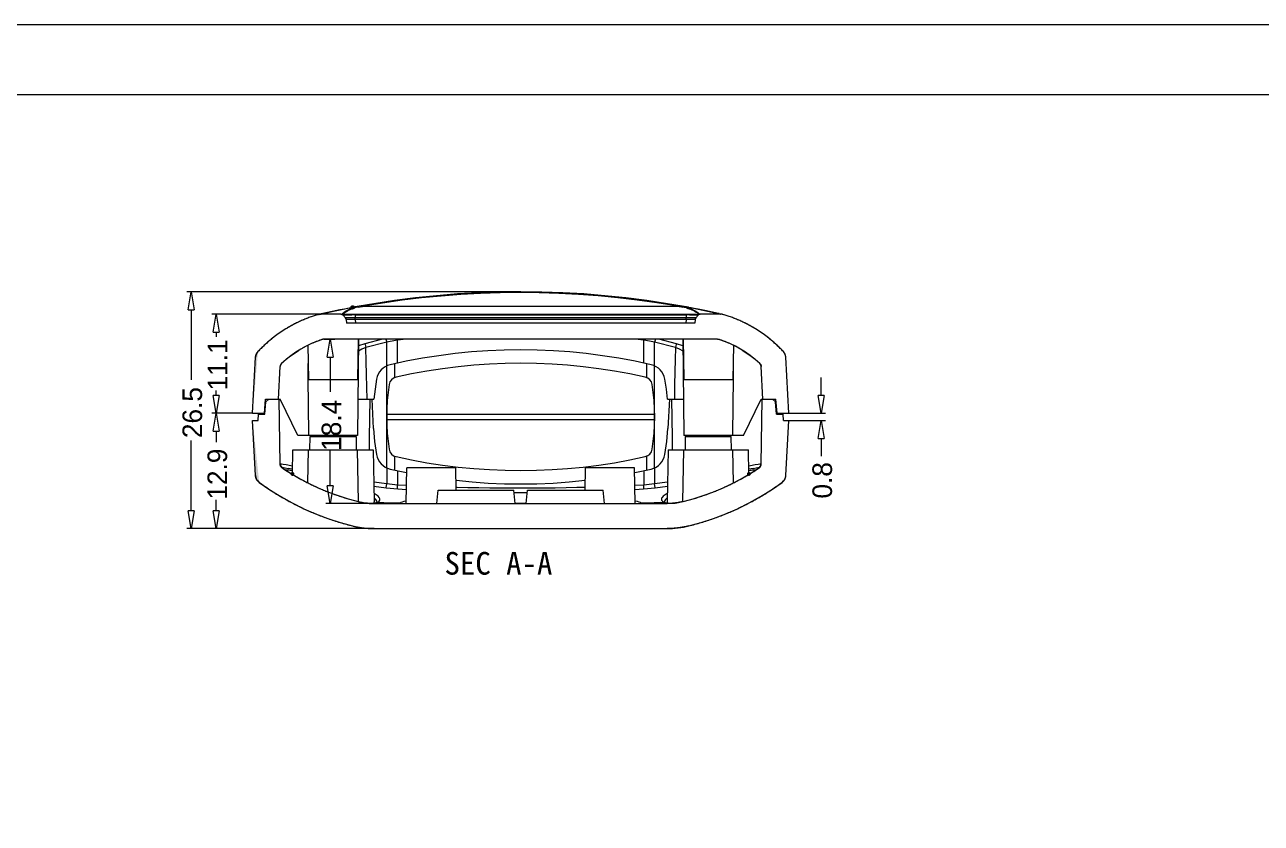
# Model space of a CAD drawing. Header units: millimetres. Extents: x 0 to 260, y 22 to 203.
# Drawn here: x 90.3 to 169.5, y 151.6 to 202.8 of the extents above; entities that cross this region are included whole.
import ezdxf

# ---------------------------------------------------------------- set-up
doc = ezdxf.new("R2010")
doc.units = ezdxf.units.MM

msp = doc.modelspace()

# ---------------------------------------------------------------- hatches: boundary and pattern name
h = msp.add_hatch(color=7)
edge = h.paths.add_edge_path()
edge.add_arc((111.267346, 184.668866), 0.131232, 0, 360)
h = msp.add_hatch(color=7)
edge = h.paths.add_edge_path()
edge.add_arc((111.286608, 184.672499), 0.130437, 0, 360)
h = msp.add_hatch(color=7)
edge = h.paths.add_edge_path()
edge.add_arc((111.304176, 184.675745), 0.130174, 0, 360)
h = msp.add_hatch(color=7)
h.dxf.hatch_style = 2
h.paths.add_polyline_path([(105.227684, 181.842128), (105.215337, 181.828369), (105.203343, 181.814258), (105.191701, 181.799794), (105.180412, 181.784625), (105.173357, 181.774394), (105.166301, 181.763811), (105.159598, 181.753581), (105.152896, 181.742644), (105.146546, 181.731708), (105.140548, 181.720772), (105.134551, 181.709483), (105.129259, 181.698194), (105.123968, 181.686553), (105.118676, 181.674911), (105.113737, 181.663269), (105.109504, 181.651275), (105.104918, 181.639633), (105.101037, 181.627639), (105.097157, 181.615292), (105.093629, 181.603297), (105.090454, 181.591303), (105.087632, 181.578956), (105.084809, 181.566608), (105.08234, 181.554614), (105.080223, 181.541914), (105.078459, 181.529919), (105.076696, 181.517572), (105.075284, 181.505225), (105.074226, 181.492878), (105.073521, 181.480531), (104.885137, 177.883961)])
h = msp.add_hatch(color=7)
h.dxf.hatch_style = 2
h.paths.add_polyline_path([(105.304696, 173.461433), (105.292349, 173.470605), (105.280001, 173.480483), (105.268007, 173.490361), (105.256365, 173.500944), (105.245076, 173.511528), (105.233788, 173.522816), (105.222851, 173.534105), (105.211915, 173.5461), (105.201685, 173.558094), (105.191807, 173.570794), (105.181929, 173.583494), (105.172404, 173.596547), (105.163585, 173.6096), (105.154765, 173.623358), (105.146651, 173.637469), (105.138538, 173.651227), (105.131129, 173.665691), (105.124074, 173.680155), (105.117371, 173.694972), (105.111021, 173.709789), (105.105376, 173.724605), (105.099732, 173.739775), (105.095146, 173.755297), (105.09056, 173.770466), (105.086326, 173.785636), (105.082799, 173.801158), (105.079624, 173.81668), (105.076801, 173.832202), (105.074685, 173.847725), (105.072568, 173.863247), (105.071157, 173.878769), (105.070099, 173.894291), (104.885243, 177.426302)])
h = msp.add_hatch(color=7)
edge = h.paths.add_edge_path()
edge.add_arc((107.437449, 174.000231), 0.126645, 0, 360)
h = msp.add_hatch(color=7)
edge = h.paths.add_edge_path()
edge.add_arc((136.681986, 174.000231), 0.126645, 0, 360)

# ---------------------------------------------------------------- linework, layer by layer
at = {"color": 7, "lineweight": 0}
for points in [[(0.128058, 22.287794), (259.869517, 22.287794), (259.869517, 202.784781), (0.128058, 202.784781)], [(4.604456, 198.308031), (255.392767, 198.308031), (255.392767, 26.763839), (4.604456, 26.763839)]]:
    msp.add_lwpolyline(points, close=True, dxfattribs=at)
at = {"color": 3, "lineweight": 0, "true_color": 0x00ff00}
for points in [[(122.059735, 185.669978), (100.660941, 185.669978)], [(100.756297, 184.525003), (100.947149, 185.670119)], [(100.947149, 185.669978), (101.138002, 184.524862)], [(100.756297, 184.525003), (101.138002, 184.525003)], [(100.947149, 184.525003), (100.947149, 180.032025)], [(109.258806, 184.238724), (102.263928, 184.238724)], [(102.359284, 183.093748), (102.550136, 184.238865)], [(102.550172, 184.238724), (102.741024, 183.093607)], [(102.359284, 183.093748), (102.740989, 183.093748)], [(102.550172, 183.093748), (102.550172, 182.778718)], [(109.454456, 182.635701), (110.146959, 182.635701)], [(109.669968, 181.490726), (109.860821, 182.635843)], [(109.860821, 182.635701), (110.051674, 181.490585)], [(109.669968, 181.490726), (110.051674, 181.490726)], [(109.860821, 181.490726), (109.860821, 179.265051)], [(141.31163, 179.029042), (141.31163, 180.174159)], [(102.550172, 179.029042), (102.550172, 179.344073)], [(102.550172, 177.884067), (102.359319, 179.029184)], [(102.741024, 179.029042), (102.359319, 179.029042)], [(102.741024, 179.029042), (102.550172, 177.883926)], [(141.31163, 177.884067), (141.120777, 179.029184)], [(141.502483, 179.029042), (141.120777, 179.029042)], [(141.502483, 179.029042), (141.31163, 177.883926)], [(104.885243, 177.884067), (102.264104, 177.884067)], [(104.885243, 177.884067), (102.264104, 177.884067)], [(102.359284, 176.739091), (102.550136, 177.884208)], [(102.550172, 177.884067), (102.741024, 176.73895)], [(139.234228, 177.884067), (141.597486, 177.884067)], [(102.359284, 176.739091), (102.740989, 176.739091)], [(102.550172, 176.739091), (102.550172, 176.036711)], [(139.234228, 177.426197), (141.597486, 177.426197)], [(141.120742, 176.281221), (141.311595, 177.426338)], [(141.31163, 177.426197), (141.502483, 176.28108)], [(100.947149, 171.643957), (100.947149, 176.137288)], [(141.120742, 176.281221), (141.502448, 176.281221)], [(141.31163, 176.281221), (141.31163, 175.136104)], [(109.860821, 173.246944), (109.860821, 175.472619)], [(109.860821, 172.101969), (109.669968, 173.247085)], [(110.051674, 173.246944), (109.669968, 173.246944)], [(110.051674, 173.246944), (109.860821, 172.101827)], [(102.550172, 171.643957), (102.550172, 172.346691)], [(112.690275, 172.101969), (109.574542, 172.101969)], [(101.138002, 171.643957), (100.756297, 171.643957)], [(100.947149, 170.499158), (100.756297, 171.643922)], [(101.138002, 171.643957), (100.947149, 170.499193)], [(102.741024, 171.643957), (102.359319, 171.643957)], [(102.550172, 170.499158), (102.359319, 171.643922)], [(102.741024, 171.643957), (102.550172, 170.499193)], [(112.669249, 170.499158), (100.661047, 170.499158)], [(112.669249, 170.499158), (102.264069, 170.499158)]]:
    msp.add_lwpolyline(points, dxfattribs=at)
at = {"color": 7, "lineweight": 0}
for points in [[(132.806722, 184.677438), (131.47275, 184.910044), (130.135015, 185.111636), (128.794056, 185.282214), (127.450409, 185.421777), (126.104613, 185.530327), (124.757204, 185.607862), (123.408721, 185.654383), (122.0597, 185.66989), (120.710679, 185.654383), (119.362196, 185.607862), (118.014787, 185.530327), (116.668991, 185.421777), (115.325344, 185.282214), (113.984385, 185.111636), (112.64665, 184.910044), (111.312678, 184.677438)], [(132.026731, 184.764609), (130.780529, 184.966437), (129.531287, 185.141176), (128.279441, 185.288827), (127.025433, 185.409388), (125.769701, 185.502858), (124.512684, 185.569236), (123.254821, 185.608522), (121.996553, 185.620713), (120.738317, 185.605809), (119.480554, 185.56381), (118.223702, 185.494713), (116.968202, 185.398518), (115.714491, 185.275224), (114.46301, 185.12483), (113.214197, 184.947335), (111.968492, 184.742737)], [(109.258806, 184.238724), (109.275739, 184.242957), (109.326186, 184.254599), (109.418967, 184.275765), (109.567486, 184.309632), (109.784444, 184.358315), (110.06455, 184.420404), (110.377111, 184.488137), (110.689319, 184.553754), (110.990592, 184.615137), (111.256939, 184.666996)], [(111.077798, 184.632318), (110.969143, 184.610798), (110.759946, 184.568818)], [(111.256762, 184.666925), (111.077904, 184.632353)], [(111.084007, 184.508105), (111.181374, 184.549027), (111.273802, 184.583952), (111.358468, 184.61288), (111.436079, 184.636163)], [(111.096919, 184.568077), (111.189347, 184.607235), (111.276836, 184.640396), (111.35868, 184.66756), (111.435233, 184.690138), (111.507905, 184.709188), (111.577402, 184.725063), (111.646194, 184.738469)], [(111.507058, 184.655566), (111.435797, 184.636163)], [(111.655366, 184.68848), (111.507199, 184.655672)], [(111.646088, 184.73861), (111.661963, 184.735435), (111.679249, 184.720971), (111.696888, 184.695924)], [(111.696888, 184.695888), (111.65526, 184.68848)], [(111.696888, 184.695888), (111.857755, 184.723405)], [(111.857755, 184.723264), (111.92831, 184.735611)], [(111.918926, 184.787011), (111.934096, 184.783836), (111.951029, 184.768666), (111.968315, 184.742914)], [(111.92824, 184.735505), (111.968104, 184.742914)], [(111.968174, 184.742914), (132.151296, 184.742914)], [(132.15112, 184.742914), (132.026589, 184.764786)], [(132.200721, 184.787011), (132.185551, 184.783836), (132.168618, 184.768666), (132.151332, 184.742914)], [(132.151437, 184.742914), (132.206118, 184.733036), (132.261504, 184.723158)], [(132.261363, 184.723264), (132.36896, 184.704919)], [(132.368819, 184.70499), (132.422441, 184.695818)], [(132.473206, 184.738433), (132.457684, 184.735611), (132.440398, 184.721147), (132.422406, 184.695747)], [(132.546266, 184.671582), (132.422441, 184.695924)], [(132.473206, 184.738433), (132.540587, 184.725381), (132.611848, 184.709153), (132.686637, 184.689397), (132.765659, 184.665761), (132.848562, 184.637892), (132.934992, 184.605436), (133.023539, 184.567689)], [(132.614811, 184.655037), (132.546372, 184.671617)], [(132.688189, 184.635069), (132.614811, 184.655178)], [(132.688189, 184.635069), (132.766858, 184.611081), (132.850467, 184.582506), (132.939014, 184.548639), (133.030736, 184.510186)], [(132.806722, 184.677438), (132.842, 184.670735)], [(132.981383, 184.644206), (132.841683, 184.670665)], [(132.865954, 184.666255), (133.132301, 184.614397), (133.42687, 184.554777), (133.730612, 184.490572), (134.040704, 184.423544), (134.325748, 184.360397), (134.549056, 184.310302), (134.700045, 184.276083), (134.792826, 184.254563), (134.843273, 184.242922), (134.860559, 184.238688)], [(133.167049, 184.607518), (132.981488, 184.644206)], [(109.099279, 184.215969), (108.551155, 184.036818), (108.018071, 183.822038), (107.501672, 183.572647), (107.003603, 183.289663), (106.525511, 182.974102), (106.06904, 182.626981), (105.635835, 182.249317), (105.227543, 181.842128)], [(109.099279, 184.215969), (109.031193, 184.195861), (108.963107, 184.1754), (108.895021, 184.154233), (108.827288, 184.132361), (108.759907, 184.109783), (108.692174, 184.086853), (108.624793, 184.063217), (108.557413, 184.039228), (108.490385, 184.014533), (108.423357, 183.989133), (108.356682, 183.963381), (108.290007, 183.936569), (108.223332, 183.909758), (108.157363, 183.882242), (108.091041, 183.854019), (108.025071, 183.825092), (107.959454, 183.795811), (107.893838, 183.765825), (107.828574, 183.735486), (107.763663, 183.704442), (107.698752, 183.672692), (107.634193, 183.640942), (107.569988, 183.608133), (107.505782, 183.574972), (107.442282, 183.541106), (107.378782, 183.506886), (107.315282, 183.471961), (107.252488, 183.436683), (107.189693, 183.400347), (107.127604, 183.364011), (107.065516, 183.326969), (107.003779, 183.289575), (106.942396, 183.251828), (106.881013, 183.213022), (106.820335, 183.173864), (106.76001, 183.134706), (106.699685, 183.094489), (106.640066, 183.053919), (106.580799, 183.012644), (106.521532, 182.971369), (106.462971, 182.929389), (106.404763, 182.886703), (106.346907, 182.843664), (106.289404, 182.800272), (106.232254, 182.756528), (106.175457, 182.712078), (106.119013, 182.667275), (106.063274, 182.622119), (106.007535, 182.576611), (105.952502, 182.530397), (105.897821, 182.483831), (105.843493, 182.436911), (105.789871, 182.389286), (105.736602, 182.341661), (105.683332, 182.293331), (105.631121, 182.244647), (105.57891, 182.195611), (105.527404, 182.146222), (105.476252, 182.096481), (105.425452, 182.046386), (105.375357, 181.995939), (105.325616, 181.945139), (105.276579, 181.893633), (105.227543, 181.842128)], [(109.099279, 184.215969), (109.118682, 184.221261), (109.138438, 184.225847), (109.158193, 184.229728), (109.178302, 184.232903), (109.19841, 184.235372), (109.218518, 184.237489), (109.238627, 184.238194), (109.258735, 184.238547)], [(109.258806, 184.238724), (109.09935, 184.216146)], [(109.372118, 184.276965), (109.169623, 184.232868)], [(110.536249, 184.238724), (109.258841, 184.238724)], [(110.536249, 184.238724), (109.258841, 184.238724)], [(109.973816, 184.40527), (109.371977, 184.276859)], [(110.467669, 184.508634), (109.97378, 184.40527)], [(110.759981, 184.568747), (110.467528, 184.508775)], [(110.66078, 184.185137), (110.603938, 184.22478), (110.536249, 184.238759)], [(110.536249, 184.238724), (110.546832, 184.238371), (110.557769, 184.237312), (110.568352, 184.235549), (110.578935, 184.233432), (110.589519, 184.230257), (110.600102, 184.226376), (110.612096, 184.221085), (110.623738, 184.214735), (110.634674, 184.207679), (110.646669, 184.198507), (110.659369, 184.186865)], [(110.609944, 184.238724), (110.622644, 184.258832)], [(110.609944, 184.238724), (110.631817, 184.258832)], [(110.622539, 184.258867), (110.639119, 184.276153)], [(110.631993, 184.258867), (110.656335, 184.275801)], [(110.639225, 184.276083), (110.665331, 184.300072), (110.704136, 184.332527)], [(110.650091, 184.238724), (133.557716, 184.238724)], [(110.656299, 184.27573), (110.692283, 184.299013), (110.74273, 184.330411)], [(110.837662, 183.998411), (110.660921, 184.185031)], [(110.837662, 183.998411), (110.660921, 184.185031)], [(110.681276, 184.186512), (110.757123, 184.187571)], [(110.703995, 184.332421), (110.75797, 184.373696), (110.82782, 184.421674), (110.91037, 184.472474), (111.002092, 184.522569), (111.096989, 184.568077)], [(110.742765, 184.33034), (110.809793, 184.369498), (110.892343, 184.414654), (110.985476, 184.462279), (111.083901, 184.50814)], [(110.757229, 184.187536), (110.883524, 184.187536), (111.050035, 184.187536), (111.245121, 184.186477)], [(111.452801, 183.998411), (111.247484, 183.998059), (111.080268, 183.997706), (110.962087, 183.997706), (110.887298, 183.997706), (110.872702, 183.999337), (110.848846, 183.998059), (110.837557, 183.998411)], [(110.884547, 183.889191), (110.870877, 183.948105), (110.837627, 183.998552)], [(110.884547, 183.889191), (110.883841, 183.90048), (110.882077, 183.911416), (110.879608, 183.922705), (110.876433, 183.933641), (110.872199, 183.944577), (110.867613, 183.955161), (110.860558, 183.968566), (110.852091, 183.981266), (110.842566, 183.992908)], [(110.884547, 183.889191), (110.896188, 183.666236)], [(110.884547, 183.889191), (110.896188, 183.666236)], [(111.456435, 183.889368), (111.265229, 183.889368), (111.11036, 183.889368), (111.000646, 183.889368), (110.931501, 183.889368), (110.895165, 183.889368), (110.884582, 183.889368)], [(111.452625, 184.185137), (111.245191, 184.186548)], [(111.452625, 184.185137), (132.666916, 184.185137)], [(132.666493, 183.998411), (111.452907, 183.998411)], [(111.452978, 184.238724), (111.452978, 183.998482)], [(111.456258, 183.889191), (111.4552, 183.929055), (111.454142, 183.966097), (111.453083, 183.998552)], [(111.456435, 183.889191), (111.468076, 183.666236)], [(132.663036, 183.889191), (111.456505, 183.889191)], [(132.663036, 183.889191), (132.651394, 183.666236)], [(132.663036, 183.889191), (132.664447, 183.929055), (132.665505, 183.966097), (132.666564, 183.998552)], [(133.234924, 183.889368), (133.202116, 183.889368), (133.118507, 183.889368), (133.008441, 183.889368), (132.889907, 183.889368), (132.772432, 183.889368), (132.663071, 183.889368)], [(132.666493, 184.238724), (132.665435, 184.214029), (132.666493, 184.185101)], [(132.666846, 184.185137), (132.666493, 183.998517)], [(133.281773, 183.998411), (133.247201, 183.998059), (133.193622, 184.001983), (133.157242, 183.997706), (133.101724, 183.995854), (133.039062, 183.997706), (132.910651, 183.997706), (132.784356, 183.998059), (132.666528, 183.998411)], [(132.872868, 184.186512), (132.666846, 184.185101)], [(132.872868, 184.186512), (133.067954, 184.187571), (133.234818, 184.187571), (133.361465, 184.187218)], [(133.023398, 184.567724), (133.112651, 184.525038), (133.199082, 184.478471), (133.279868, 184.429082), (133.351129, 184.381105), (133.408279, 184.338419), (133.450259, 184.303494), (133.478834, 184.277388), (133.497179, 184.259044), (133.506704, 184.247049)], [(133.03063, 184.510362), (133.123058, 184.467676), (133.213369, 184.422168), (133.296625, 184.37666), (133.36718, 184.335737)], [(133.431315, 184.554107), (133.167085, 184.607376)], [(133.234924, 183.889191), (133.223282, 183.666236)], [(133.234924, 183.889191), (133.223282, 183.666236)], [(133.281773, 183.998411), (133.248523, 183.947964), (133.234853, 183.88905)], [(133.234924, 183.889191), (133.235982, 183.90048), (133.237746, 183.911416), (133.240216, 183.922705), (133.243038, 183.933641), (133.246918, 183.944577), (133.251857, 183.955161), (133.258913, 183.968566), (133.267379, 183.981266), (133.276552, 183.992908)], [(133.281773, 183.998411), (133.458514, 184.185031)], [(133.281773, 183.998411), (133.458514, 184.185031)], [(133.361359, 184.187394), (133.437912, 184.186689), (133.459079, 184.186336)], [(133.367216, 184.335879), (133.421896, 184.302365), (133.461407, 184.276965), (133.487513, 184.25862), (133.502682, 184.246979)], [(133.968384, 184.442488), (133.431456, 184.553966)], [(133.583221, 184.238724), (133.515223, 184.224745), (133.458338, 184.185101)], [(133.583221, 184.238724), (133.572638, 184.238371), (133.561702, 184.237312), (133.551119, 184.235549), (133.540535, 184.233432), (133.529952, 184.230257), (133.519369, 184.226376), (133.507374, 184.221085), (133.495732, 184.214735), (133.484796, 184.207679), (133.472802, 184.198507), (133.460102, 184.186865)], [(134.860665, 184.238724), (133.583257, 184.238724)], [(134.860665, 184.238724), (133.583257, 184.238724)], [(134.630548, 184.302118), (133.968384, 184.442523)], [(134.774552, 184.271109), (134.630619, 184.302153)], [(135.020191, 184.215969), (134.860736, 184.238547)], [(135.020191, 184.215969), (135.000788, 184.221261), (134.981386, 184.225847), (134.971155, 184.227964), (134.951399, 184.231492), (134.941169, 184.232903), (134.921413, 184.235372), (134.91083, 184.236431), (134.891074, 184.237842), (134.880844, 184.238194), (134.870613, 184.238547)], [(138.891786, 181.842128), (138.483509, 182.249317), (138.050339, 182.626981), (137.593912, 182.974102), (137.115859, 183.289663), (136.617813, 183.572647), (136.101408, 183.822038), (135.568276, 184.036818), (135.02005, 184.215969)], [(138.891786, 181.842128), (138.84275, 181.893633), (138.793714, 181.945139), (138.743972, 181.995939), (138.693525, 182.046386), (138.643078, 182.096481), (138.591925, 182.146222), (138.540419, 182.195611), (138.488208, 182.244647), (138.435997, 182.293331), (138.383081, 182.341661), (138.329458, 182.389286), (138.275836, 182.436911), (138.221861, 182.483831), (138.166828, 182.530397), (138.111794, 182.576611), (138.056408, 182.622119), (138.000317, 182.667275), (137.943872, 182.712078), (137.887075, 182.756528), (137.829925, 182.800272), (137.772422, 182.843664), (137.714567, 182.886703), (137.656358, 182.929389), (137.597797, 182.971369), (137.538883, 183.012644), (137.479264, 183.053919), (137.419644, 183.094489), (137.359319, 183.134706), (137.298994, 183.173864), (137.238317, 183.213022), (137.177286, 183.251828), (137.115903, 183.289575), (137.054167, 183.326969), (136.991725, 183.364011), (136.929636, 183.400347), (136.867194, 183.436683), (136.804047, 183.471961), (136.740547, 183.506886), (136.6774, 183.541106), (136.613547, 183.574972), (136.549342, 183.608133), (136.485136, 183.640942), (136.420578, 183.672692), (136.356019, 183.704442), (136.290756, 183.735486), (136.225492, 183.765825), (136.160228, 183.795811), (136.094258, 183.825092), (136.028642, 183.854019), (135.962319, 183.882242), (135.895997, 183.909758), (135.829322, 183.936569), (135.763, 183.963381), (135.695972, 183.989133), (135.629297, 184.014533), (135.562269, 184.039228), (135.494536, 184.063217), (135.427508, 184.086853), (135.359775, 184.109783), (135.292042, 184.132361), (135.224308, 184.154233), (135.156222, 184.1754), (135.088489, 184.195861), (135.02005, 184.215969)], [(133.223212, 183.666306), (110.896259, 183.666306)], [(133.223212, 183.666306), (110.896259, 183.666306)], [(109.367496, 182.622261), (109.004549, 182.495185), (108.649902, 182.348676), (108.304318, 182.183174), (107.968556, 181.999123), (107.643378, 181.796964), (107.329543, 181.57714), (107.027814, 181.340093), (106.738949, 181.086266)], [(109.367496, 182.622261), (109.322341, 182.607444), (109.276832, 182.592627), (109.231677, 182.577458), (109.186874, 182.561936), (109.141719, 182.545708), (109.096916, 182.52948), (109.052113, 182.512899), (109.00731, 182.496319), (108.96286, 182.479033), (108.918058, 182.461394), (108.873607, 182.443755), (108.82951, 182.425411), (108.78506, 182.407066), (108.740963, 182.388369), (108.696866, 182.369319), (108.653121, 182.350269), (108.609377, 182.330161), (108.565632, 182.310405), (108.521888, 182.290297), (108.478496, 182.269483), (108.435105, 182.248669), (108.392066, 182.227502), (108.349027, 182.205983), (108.306341, 182.184111), (108.263302, 182.161886), (108.220969, 182.139661), (108.178282, 182.11673), (108.135949, 182.093799), (108.093969, 182.070869), (108.051988, 182.047233), (108.010008, 182.023244), (107.96838, 181.998902), (107.927105, 181.974561), (107.88583, 181.949866), (107.844555, 181.924819), (107.803632, 181.899772), (107.76271, 181.874019), (107.722141, 181.848266), (107.681924, 181.822161), (107.641355, 181.795702), (107.601491, 181.769244), (107.561627, 181.74208), (107.522116, 181.714916), (107.482605, 181.687399), (107.443094, 181.65953), (107.404288, 181.631661), (107.365483, 181.603438), (107.326677, 181.574863), (107.288224, 181.546288), (107.250124, 181.517361), (107.212024, 181.48808), (107.174277, 181.458447), (107.136883, 181.428813), (107.099488, 181.398827), (107.062446, 181.368488), (107.025405, 181.338149), (106.988716, 181.307105), (106.95238, 181.276413), (106.916396, 181.245369), (106.880413, 181.213972), (106.844783, 181.182222), (106.809152, 181.150472), (106.773874, 181.118369), (106.738949, 181.086266)], [(108.425086, 182.24313), (108.463186, 180.059789)], [(109.454456, 182.635701), (109.36732, 182.622296)], [(109.454456, 182.635701), (109.44352, 182.635701), (109.432584, 182.634996), (109.421295, 182.633937), (109.410359, 182.632174), (109.399423, 182.63041), (109.388487, 182.628293), (109.377903, 182.625471), (109.36732, 182.622296)], [(134.664979, 182.635701), (109.454421, 182.635701)], [(134.664979, 182.635701), (109.454421, 182.635701)], [(111.656918, 182.635701), (111.611763, 180.059718)], [(111.665879, 182.635701), (111.611904, 176.452918)], [(112.071891, 182.344942), (111.660552, 182.198892)], [(113.206001, 182.636407), (112.07182, 182.345013)], [(112.071891, 182.344942), (112.088471, 182.284264), (112.111755, 182.198892), (112.138213, 182.100114)], [(113.474888, 182.439522), (112.138213, 182.100149)], [(113.428216, 182.635701), (113.474782, 182.439204)], [(114.16478, 182.57266), (114.047305, 182.556079), (113.930536, 182.537029), (113.815177, 182.515863), (113.700877, 182.492227), (113.587283, 182.466827), (113.474747, 182.43931)], [(113.474888, 174.387792), (113.474888, 182.439239)], [(114.158748, 182.635701), (114.164745, 182.572554)], [(114.162381, 181.101083), (114.164851, 182.572519)], [(114.726332, 182.637606), (114.16471, 182.572695)], [(129.95469, 182.57266), (129.391304, 182.637924)], [(130.644582, 182.439522), (130.532399, 182.467038), (130.418805, 182.492438), (130.304505, 182.515722), (130.189146, 182.536888), (130.072377, 182.556291), (129.954549, 182.572519)], [(129.957089, 181.101083), (129.95462, 182.572519)], [(129.95469, 182.57266), (129.960688, 182.635807)], [(130.691079, 182.635701), (130.644512, 182.439557)], [(130.644582, 174.387792), (130.644582, 182.439592)], [(131.980905, 182.100185), (130.644582, 182.439557)], [(132.047756, 182.344942), (130.913576, 182.636336)], [(132.047756, 182.345118), (132.031176, 182.284441), (132.007892, 182.199068), (131.981081, 182.100291)], [(132.458742, 182.199033), (132.047756, 182.345083)], [(132.453592, 182.635701), (132.507567, 176.452918)], [(132.462552, 182.635701), (132.507708, 180.059718)], [(134.664979, 182.635701), (134.675915, 182.635701), (134.686851, 182.634996), (134.69814, 182.633937), (134.709076, 182.632174), (134.71966, 182.63041), (134.730949, 182.628293), (134.741532, 182.625471), (134.752115, 182.622296)], [(134.752151, 182.622261), (134.665014, 182.635666)], [(137.380416, 181.08609), (137.091566, 181.339917), (136.789877, 181.576963), (136.476099, 181.796787), (136.150985, 181.998946), (135.815288, 182.182998), (135.46976, 182.348499), (135.115154, 182.495009), (134.752221, 182.622084)], [(137.380416, 181.08609), (137.345491, 181.118192), (137.310213, 181.150295), (137.274935, 181.182045), (137.239304, 181.213795), (137.203321, 181.245192), (137.167338, 181.27659), (137.130649, 181.307281), (137.09396, 181.337973), (137.056918, 181.368665), (137.020229, 181.398651), (136.982482, 181.428637), (136.945088, 181.458623), (136.907341, 181.487904), (136.869241, 181.517184), (136.831141, 181.546112), (136.792688, 181.57504), (136.754235, 181.603615), (136.715077, 181.631837), (136.676271, 181.659706), (136.637113, 181.687576), (136.597249, 181.715092), (136.557738, 181.742256), (136.518227, 181.769067), (136.477657, 181.795879), (136.437793, 181.821984), (136.397224, 181.848442), (136.356654, 181.874195), (136.315732, 181.899595), (136.27481, 181.924995), (136.233888, 181.950042), (136.192613, 181.974737), (136.150985, 181.999079), (136.109004, 182.023067), (136.067377, 182.047056), (136.025396, 182.070692), (135.983416, 182.093976), (135.941082, 182.116906), (135.898749, 182.139484), (135.856063, 182.162062), (135.813377, 182.183934), (135.770691, 182.205806), (135.727299, 182.227326), (135.68426, 182.248492), (135.640868, 182.269306), (135.597477, 182.29012), (135.553732, 182.310229), (135.510341, 182.330337), (135.466596, 182.350092), (135.422499, 182.369495), (135.378402, 182.388545), (135.334304, 182.407242), (135.290207, 182.425587), (135.245757, 182.443931), (135.201307, 182.46157), (135.156857, 182.478856), (135.112054, 182.496142), (135.067252, 182.513076), (135.022449, 182.529656), (134.977646, 182.545884), (134.932843, 182.561759), (134.887688, 182.577281), (134.842532, 182.592804), (134.797377, 182.60762), (134.752221, 182.622084)], [(135.694385, 182.24313), (135.656285, 180.059789)], [(104.885243, 177.884067), (105.073626, 181.480636)], [(104.885243, 177.884067), (105.073626, 181.480636)], [(105.227684, 181.842128), (105.118588, 181.674955), (105.073521, 181.480531)], [(105.073697, 181.480566), (105.074402, 181.492913), (105.075461, 181.50526), (105.076872, 181.517255), (105.078283, 181.529955), (105.0804, 181.541949), (105.082164, 181.554296), (105.084633, 181.566644), (105.087455, 181.578991), (105.090277, 181.590985), (105.093805, 181.603332), (105.09698, 181.615327), (105.100861, 181.627674), (105.105094, 181.639669), (105.109328, 181.65131), (105.113914, 181.663305), (105.1185, 181.674946), (105.123791, 181.686588), (105.129083, 181.69823), (105.134728, 181.709166), (105.140372, 181.720807), (105.146722, 181.731744), (105.153072, 181.74268), (105.159422, 181.753263), (105.166125, 181.763846), (105.17318, 181.77443), (105.180589, 181.78466), (105.187997, 181.794891), (105.199286, 181.809708), (105.21128, 181.823819), (105.223627, 181.837577)], [(107.810124, 181.871938), (107.288012, 181.530801)], [(107.810124, 181.871938), (107.838346, 181.902982)], [(112.138213, 182.100008), (111.889681, 181.997923), (111.657024, 181.863294)], [(112.212437, 178.800125), (112.195504, 179.570239), (112.177512, 180.365753), (112.158815, 181.202894), (112.138354, 182.100008)], [(130.428894, 180.99532), (129.393913, 181.21881), (128.354468, 181.412502), (127.311195, 181.576395), (126.264733, 181.710489), (125.215718, 181.814784), (124.164787, 181.889281), (123.112577, 181.933979), (122.059726, 181.948878), (121.006872, 181.933979), (119.95465, 181.889281), (118.903698, 181.814784), (117.854654, 181.710489), (116.808154, 181.576395), (115.764836, 181.412502), (114.725337, 181.21881), (113.690294, 180.99532)], [(131.980905, 182.100185), (131.963266, 181.330776), (131.945627, 180.536674), (131.92693, 179.699885), (131.906821, 178.800301)], [(132.462199, 181.863153), (132.229675, 181.997959), (131.981011, 182.10022)], [(136.281089, 181.903123), (136.309312, 181.872079)], [(136.831282, 181.530696), (136.309523, 181.871832)], [(136.996981, 181.406341), (136.831176, 181.530872)], [(139.045774, 181.480566), (139.000706, 181.67499), (138.89161, 181.842163)], [(139.045774, 181.480566), (139.045068, 181.492913), (139.04401, 181.50526), (139.042599, 181.517255), (139.040835, 181.529955), (139.039071, 181.541949), (139.037307, 181.554296), (139.034838, 181.566644), (139.032015, 181.578991), (139.02884, 181.590985), (139.025665, 181.603332), (139.02249, 181.615327), (139.01861, 181.627674), (139.014376, 181.639669), (139.010143, 181.65131), (139.005557, 181.663305), (139.000618, 181.674946), (138.995679, 181.686588), (138.990388, 181.69823), (138.984743, 181.709166), (138.979099, 181.720807), (138.972749, 181.731744), (138.966399, 181.74268), (138.960049, 181.753263), (138.952993, 181.763846), (138.94629, 181.77443), (138.938882, 181.78466), (138.931826, 181.794891), (138.920185, 181.809708), (138.90819, 181.823819), (138.895843, 181.837577)], [(139.234228, 177.884067), (139.045844, 181.480636)], [(139.234228, 177.884067), (139.045844, 181.480636)], [(106.53836, 178.800125), (106.648074, 180.891392)], [(106.53836, 178.800125), (106.648074, 180.891392)], [(106.739055, 181.08609), (106.674497, 180.997587), (106.648038, 180.891356)], [(106.739055, 181.08609), (106.727061, 181.074095), (106.715419, 181.061748), (106.706952, 181.050812), (106.698838, 181.039876), (106.691077, 181.028234), (106.684022, 181.01624), (106.677672, 181.003892), (106.671674, 180.991192), (106.666383, 180.97814), (106.661797, 180.965087), (106.657916, 180.952034), (106.655094, 180.941804), (106.652272, 180.928398), (106.650861, 180.918167), (106.649097, 180.904762), (106.648038, 180.891356)], [(108.452991, 180.059471), (108.445582, 181.072649)], [(113.6904, 180.99532), (113.527133, 180.944569), (113.375662, 180.871423), (113.237857, 180.777864), (113.115593, 180.66587), (113.010741, 180.537422), (112.925175, 180.394501), (112.860768, 180.239086), (112.819392, 180.073159)], [(114.00095, 180.180544), (114.00095, 181.065664)], [(130.045989, 180.201923), (129.057805, 180.410034), (128.065577, 180.590397), (127.069883, 180.743012), (126.071303, 180.867879), (125.070413, 180.964998), (124.067793, 181.034368), (123.06402, 181.07599), (122.059674, 181.089864), (121.055331, 181.07599), (120.051571, 181.034368), (119.048971, 180.964998), (118.048111, 180.867879), (117.049567, 180.743012), (116.053919, 180.590397), (115.061745, 180.410034), (114.073622, 180.201923)], [(130.118485, 181.065593), (130.118485, 180.180474)], [(131.299832, 180.073229), (131.25847, 180.239157), (131.194098, 180.394571), (131.108575, 180.537493), (131.003763, 180.66594), (130.881522, 180.777934), (130.743711, 180.871494), (130.592191, 180.944639), (130.428824, 180.995391)], [(135.674065, 181.072684), (135.666656, 180.059506)], [(137.471362, 180.891286), (137.444771, 180.997648), (137.380345, 181.086019)], [(137.380416, 181.08609), (137.39241, 181.074095), (137.403699, 181.061748), (137.412518, 181.050812), (137.420632, 181.039876), (137.428393, 181.028234), (137.435449, 181.01624), (137.442152, 181.003892), (137.447796, 180.991192), (137.453088, 180.97814), (137.458027, 180.965087), (137.461554, 180.952034), (137.464377, 180.941804), (137.467199, 180.928398), (137.468963, 180.918167), (137.470374, 180.904762), (137.471432, 180.891356)], [(137.581252, 178.800125), (137.471185, 180.891392)], [(137.581252, 178.800125), (137.471185, 180.891392)], [(108.480013, 176.452953), (108.464844, 178.457789), (108.452849, 180.059401)], [(108.463151, 180.059647), (111.611692, 180.059647)], [(112.819462, 180.073229), (112.725271, 179.438362), (112.659654, 178.800054)], [(114.073481, 180.201923), (113.913265, 180.139409), (113.781293, 180.034662), (113.685437, 179.895982), (113.633568, 179.73167)], [(130.485762, 179.731846), (130.433942, 179.896009), (130.338169, 180.034706), (130.206213, 180.139536), (130.045848, 180.202099)], [(131.460028, 178.800125), (131.394103, 179.438432), (131.299867, 180.0733)], [(132.507672, 180.059647), (135.656214, 180.059647)], [(135.66648, 180.059471), (135.654486, 178.457507), (135.639669, 176.453024)], [(113.633709, 179.731846), (113.563214, 179.214701), (113.51286, 178.695799), (113.482648, 178.175731), (113.472577, 177.655088), (113.482648, 177.134461), (113.51286, 176.614443), (113.563214, 176.095623), (113.633709, 175.578594)], [(130.485762, 175.578417), (130.556257, 176.095563), (130.60661, 176.614465), (130.636822, 177.134533), (130.646893, 177.655176), (130.636822, 178.175802), (130.60661, 178.695821), (130.556257, 179.21464), (130.485762, 179.73167)], [(105.634367, 177.884067), (105.714447, 178.800231)], [(105.634367, 177.884067), (105.714447, 178.800231)], [(105.657968, 177.826882), (105.72817, 178.629098)], [(105.657968, 177.826882), (105.72817, 178.629098)], [(105.714482, 178.800125), (106.64511, 178.800125)], [(105.714482, 178.800125), (106.538219, 178.800125)], [(105.914966, 178.800125), (105.728347, 178.629028)], [(105.914966, 178.800125), (105.728347, 178.629028)], [(105.914966, 178.800125), (106.578541, 178.800125)], [(106.651531, 174.619849), (106.578506, 178.800266)], [(106.651531, 174.619849), (106.578506, 178.800266)], [(107.789804, 176.452953), (106.64504, 178.799984)], [(111.632294, 178.800125), (112.659583, 178.800125)], [(112.396764, 178.800125), (112.359369, 176.338442), (112.347022, 175.536931)], [(112.633266, 176.906167), (112.534136, 178.800231)], [(131.460028, 178.800125), (132.486964, 178.800125)], [(131.585406, 178.800125), (131.486275, 176.906061)], [(131.722883, 178.800125), (131.759925, 176.338442), (131.772625, 175.536931)], [(136.329667, 176.452953), (137.474431, 178.799984)], [(137.46794, 174.619849), (137.540965, 178.800266)], [(137.46794, 174.619849), (137.540965, 178.800266)], [(137.474466, 178.800125), (138.405094, 178.800125)], [(137.540965, 178.800125), (138.20454, 178.800125)], [(137.581252, 178.800125), (138.404988, 178.800125)], [(138.204469, 178.800125), (138.391089, 178.629028)], [(138.204469, 178.800125), (138.391089, 178.629028)], [(138.461503, 177.826882), (138.3913, 178.629098)], [(138.461503, 177.826882), (138.3913, 178.629098)], [(138.485245, 177.884067), (138.404812, 178.800231)], [(138.485245, 177.884067), (138.404812, 178.800231)], [(104.885243, 177.884067), (105.663118, 177.884067)], [(104.885243, 177.884067), (105.634543, 177.884067)], [(105.228707, 177.426197), (105.249874, 177.826952)], [(105.228707, 177.426197), (105.249874, 177.826952)], [(105.249733, 177.826882), (105.657897, 177.826882)], [(105.249733, 177.826882), (105.657897, 177.826882)], [(113.473512, 177.819967), (130.640384, 177.819967)], [(113.479192, 177.490296), (130.646064, 177.490296)], [(138.456317, 177.884067), (139.234192, 177.884067)], [(138.461503, 177.826882), (138.869667, 177.826882)], [(138.461503, 177.826882), (138.869667, 177.826882)], [(138.485245, 177.884067), (139.234192, 177.884067)], [(138.890763, 177.426197), (138.869596, 177.826952)], [(138.890763, 177.426197), (138.869596, 177.826952)], [(104.885243, 177.426197), (105.228849, 177.426197)], [(104.885243, 177.426197), (105.228849, 177.426197)], [(105.07024, 173.894115), (104.885384, 177.426126)], [(105.07024, 173.894115), (104.885384, 177.426126)], [(112.633266, 176.906167), (112.701793, 176.068893), (112.819533, 175.237175)], [(131.299832, 175.237034), (131.417572, 176.068752), (131.486099, 176.906026)], [(138.890763, 177.426197), (139.234369, 177.426197)], [(138.890763, 177.426197), (139.234369, 177.426197)], [(139.049231, 173.894115), (139.234086, 177.426126)], [(139.049231, 173.894115), (139.234086, 177.426126)], [(111.611974, 176.452953), (107.78998, 176.452953)], [(108.549087, 175.536931), (108.563904, 176.395592)], [(108.564433, 176.395592), (111.511186, 176.395592)], [(109.021245, 176.452812), (109.021598, 176.395662)], [(109.582444, 176.396297), (109.641711, 176.410408), (109.743311, 176.431575), (109.859374, 176.453094)], [(110.632875, 176.395592), (110.632875, 176.453094)], [(111.177705, 176.395592), (111.178058, 176.453094)], [(111.470722, 176.395944), (111.471075, 176.453094)], [(111.511009, 176.395592), (111.525826, 175.536931)], [(136.329667, 176.452953), (132.507672, 176.452953)], [(132.608602, 176.395592), (132.593433, 175.536931)], [(132.608602, 176.395592), (135.555355, 176.395592)], [(132.648219, 176.452953), (132.648925, 176.395803)], [(132.941413, 176.452953), (132.941766, 176.395451)], [(133.626648, 176.396297), (133.686268, 176.410408), (133.787515, 176.431575), (133.903932, 176.453094)], [(134.677397, 176.395592), (134.677397, 176.453094)], [(135.098402, 176.452812), (135.098049, 176.395662)], [(135.570348, 175.536931), (135.555531, 176.395592)], [(107.434627, 174.001254), (107.461438, 175.536895)], [(107.461297, 175.536931), (112.613264, 175.536931)], [(108.426462, 173.434199), (108.463151, 175.536754)], [(111.669654, 172.230662), (111.611798, 175.536895)], [(112.613793, 175.536931), (112.671648, 172.222231)], [(112.819462, 175.237034), (112.860824, 175.071107), (112.925196, 174.915692), (113.010719, 174.772771), (113.115531, 174.644323), (113.237773, 174.53233), (113.375583, 174.43877), (113.527103, 174.365624), (113.690471, 174.314873)], [(113.633709, 175.578417), (113.685528, 175.414254), (113.781302, 175.275557), (113.913257, 175.170727), (114.073623, 175.108164)], [(114.00095, 174.24467), (114.00095, 175.12979)], [(130.045989, 175.108341), (130.206354, 175.170854), (130.33831, 175.275602), (130.434083, 175.414282), (130.485903, 175.578594)], [(130.118485, 175.129719), (130.118485, 174.2446)], [(130.428894, 174.314944), (130.592161, 174.365695), (130.743633, 174.43884), (130.881437, 174.5324), (131.003701, 174.644394), (131.108553, 174.772842), (131.194119, 174.915763), (131.258526, 175.071177), (131.299903, 175.237105)], [(131.505854, 175.536931), (131.447999, 172.222231)], [(131.505854, 175.536931), (136.657821, 175.536931)], [(132.449782, 172.230662), (132.507637, 175.536895)], [(135.693009, 173.434199), (135.65632, 175.536754)], [(136.684844, 174.001254), (136.658032, 175.536895)], [(106.651354, 174.631879), (106.669346, 174.642815), (106.731082, 174.642462)], [(106.778848, 174.386769), (106.768618, 174.394178), (106.758387, 174.401586), (106.745687, 174.412875), (106.73334, 174.424516), (106.721346, 174.437569), (106.710409, 174.450975), (106.702648, 174.461558), (106.695593, 174.472494), (106.68889, 174.483783), (106.68254, 174.495425), (106.676896, 174.507419), (106.671604, 174.519414), (106.667018, 174.531761), (106.663137, 174.544108), (106.659962, 174.556808), (106.65714, 174.569508), (106.654671, 174.582208), (106.653259, 174.594555), (106.652201, 174.607255), (106.651496, 174.619955)], [(106.651531, 174.619849), (106.686632, 174.487646), (106.778884, 174.386663)], [(106.731117, 174.642568), (106.850356, 174.627752)], [(106.778848, 174.386769), (107.343956, 174.026784), (107.923232, 173.69188), (108.515828, 173.382434), (109.120896, 173.098822), (109.737589, 172.84142), (110.36506, 172.610605), (111.002462, 172.406752), (111.648946, 172.230239)], [(106.778848, 174.386769), (106.848346, 174.340908), (106.917843, 174.295047), (106.987693, 174.249539), (107.057896, 174.204736), (107.128451, 174.159933), (107.199007, 174.115836), (107.269915, 174.072091), (107.341176, 174.028347), (107.41279, 173.985308), (107.484404, 173.942622), (107.556371, 173.900289), (107.62869, 173.857955), (107.701009, 173.816328), (107.774034, 173.775052), (107.846707, 173.73413), (107.920084, 173.693561), (107.993462, 173.653344), (108.067193, 173.613833), (108.140923, 173.574322), (108.215007, 173.535164), (108.289443, 173.496711), (108.364232, 173.458611), (108.439021, 173.420864), (108.513809, 173.383469), (108.588951, 173.346428), (108.664446, 173.309739), (108.73994, 173.273755), (108.815787, 173.237772), (108.891634, 173.202494), (108.968187, 173.167569), (109.044387, 173.132997), (109.12094, 173.098777), (109.197493, 173.064911), (109.274751, 173.03175), (109.351657, 172.998589), (109.428915, 172.966486), (109.506526, 172.934383), (109.584137, 172.902633), (109.661748, 172.871236), (109.739712, 172.840544), (109.817676, 172.810205), (109.895993, 172.780219), (109.974662, 172.750586), (110.052979, 172.721658), (110.131648, 172.69273), (110.210671, 172.664508), (110.28934, 172.636991), (110.368362, 172.609475), (110.447737, 172.582311), (110.527112, 172.555852), (110.606487, 172.529747), (110.686215, 172.504347), (110.76559, 172.478947), (110.845671, 172.4539), (110.925398, 172.429911), (111.005479, 172.405922), (111.085559, 172.382286), (111.165993, 172.359355), (111.246073, 172.336777), (111.326507, 172.314552), (111.40694, 172.29268), (111.487373, 172.271514), (111.568159, 172.2507), (111.648946, 172.230239)], [(106.78227, 174.396929), (106.800968, 174.406807), (106.86094, 174.405043)], [(106.850498, 174.627752), (107.041703, 174.596002), (107.323573, 174.544143), (107.44387, 174.521566)], [(106.86101, 174.405219), (106.974605, 174.388992)], [(106.974711, 174.388851), (107.156391, 174.355337)], [(107.439777, 174.297904), (107.156144, 174.355407)], [(113.474888, 174.387792), (113.474888, 173.377084)], [(114.073481, 175.108341), (115.061666, 174.90023), (116.053894, 174.719866), (117.049587, 174.567251), (118.048168, 174.442385), (119.049058, 174.345266), (120.051678, 174.275896), (121.05545, 174.234273), (122.059797, 174.220399), (123.06414, 174.234273), (124.0679, 174.275896), (125.070499, 174.345266), (126.07136, 174.442385), (127.069903, 174.567251), (128.065551, 174.719866), (129.057726, 174.90023), (130.045848, 175.108341)], [(114.724074, 172.101969), (114.763938, 174.391849)], [(117.905636, 174.391955), (114.76415, 174.391955)], [(117.930613, 172.960665), (117.905565, 174.391884)], [(126.188682, 172.960665), (126.213729, 174.391884)], [(129.355427, 174.391955), (126.213941, 174.391955)], [(129.395361, 172.101969), (129.355497, 174.391849)], [(130.644582, 174.387792), (130.644582, 173.377084)], [(132.470807, 172.230309), (133.117175, 172.406707), (133.754488, 172.610477), (134.381897, 172.841242), (134.998548, 173.098628), (135.603591, 173.382256), (136.196174, 173.691752), (136.775444, 174.026738), (137.340552, 174.38684)], [(132.470807, 172.230309), (132.551593, 172.25077), (132.632027, 172.271584), (132.712813, 172.292751), (132.792893, 172.314623), (132.873679, 172.336848), (132.95376, 172.359426), (133.033841, 172.382356), (133.113921, 172.405993), (133.194002, 172.429629), (133.273729, 172.45397), (133.35381, 172.479018), (133.433538, 172.504065), (133.512913, 172.529817), (133.592641, 172.555923), (133.671663, 172.582381), (133.751038, 172.609545), (133.83006, 172.636709), (133.909082, 172.664579), (133.987752, 172.692801), (134.066421, 172.721729), (134.145091, 172.750656), (134.223407, 172.78029), (134.301371, 172.810276), (134.379688, 172.840615), (134.457652, 172.871306), (134.535616, 172.902704), (134.612874, 172.934454), (134.690485, 172.966204), (134.767743, 172.998659), (134.844649, 173.031468), (134.921554, 173.064981), (134.99846, 173.098848), (135.075013, 173.133068), (135.151566, 173.16764), (135.227413, 173.202565), (135.303613, 173.237843), (135.37946, 173.273826), (135.454954, 173.309809), (135.530449, 173.346498), (135.605591, 173.38354), (135.680732, 173.420934), (135.755521, 173.458681), (135.829957, 173.496781), (135.904041, 173.535234), (135.978124, 173.574392), (136.052207, 173.613551), (136.125938, 173.653415), (136.199316, 173.693631), (136.272341, 173.734201), (136.345366, 173.775123), (136.418038, 173.816398), (136.491063, 173.858026), (136.563029, 173.900006), (136.634996, 173.942693), (136.706963, 173.985379), (136.778224, 174.028417), (136.849485, 174.072162), (136.920393, 174.115906), (136.990949, 174.160004), (137.061504, 174.204806), (137.131707, 174.249609), (137.201557, 174.295118), (137.271054, 174.340626), (137.340552, 174.38684)], [(136.675883, 174.52146), (136.7923, 174.543332), (137.076991, 174.595543), (137.269608, 174.627646)], [(136.962868, 174.355266), (136.679587, 174.297763)], [(136.962868, 174.355266), (137.145254, 174.389133)], [(137.145113, 174.389027), (137.258707, 174.405255), (137.318327, 174.406666), (137.337377, 174.396788)], [(137.269502, 174.627752), (137.388741, 174.642568), (137.450124, 174.642921), (137.467763, 174.631985)], [(137.340446, 174.386769), (137.43283, 174.487752), (137.467799, 174.619955)], [(137.340446, 174.386769), (137.350676, 174.394178), (137.360907, 174.401586), (137.37396, 174.412875), (137.386307, 174.424516), (137.397949, 174.437569), (137.408885, 174.450975), (137.416646, 174.461558), (137.423701, 174.472494), (137.430757, 174.483783), (137.436754, 174.495425), (137.442751, 174.507419), (137.448043, 174.519414), (137.452276, 174.531761), (137.456157, 174.544108), (137.459685, 174.556808), (137.462507, 174.569508), (137.464976, 174.582208), (137.466035, 174.594555), (137.467093, 174.607255), (137.467799, 174.619955)], [(105.304696, 173.461433), (105.292349, 173.470605), (105.280001, 173.480483), (105.268007, 173.490361), (105.256365, 173.500944), (105.245076, 173.511528), (105.233788, 173.522816), (105.222851, 173.534105), (105.211915, 173.5461), (105.201685, 173.558094), (105.191807, 173.570794), (105.181929, 173.583494), (105.172404, 173.596547), (105.163585, 173.6096), (105.154765, 173.623358), (105.146651, 173.637469), (105.138538, 173.651227), (105.131129, 173.665691), (105.124074, 173.680155), (105.117371, 173.694972), (105.111021, 173.709789), (105.105376, 173.724605), (105.099732, 173.739775), (105.095146, 173.755297), (105.09056, 173.770466), (105.086326, 173.785636), (105.082799, 173.801158), (105.079624, 173.81668), (105.076801, 173.832202), (105.074685, 173.847725), (105.072568, 173.863247), (105.071157, 173.878769), (105.070099, 173.894291)], [(105.07024, 173.894115), (105.091169, 173.76819), (105.138723, 173.65136), (105.210684, 173.547693), (105.304837, 173.461257)], [(107.03239, 174.240684), (107.043679, 174.258323), (107.062376, 174.262909), (107.089893, 174.265026), (107.126229, 174.26432)], [(107.038775, 174.228478), (107.032425, 174.240472)], [(107.134378, 174.264144), (107.171067, 174.261321), (107.224689, 174.255677), (107.286778, 174.247563), (107.357333, 174.23698), (107.436003, 174.22428)], [(113.6904, 174.314944), (114.752614, 174.085991)], [(114.166156, 174.208299), (114.167567, 173.306599)], [(117.917701, 173.592666), (118.951079, 173.491496), (119.986268, 173.419232), (121.022665, 173.375873), (122.059665, 173.361421), (123.096665, 173.375873), (124.133061, 173.419232), (125.16825, 173.491496), (126.201629, 173.592666)], [(129.366963, 174.086026), (130.428824, 174.314979)], [(129.953314, 174.208299), (129.951903, 173.306599)], [(136.681069, 174.223821), (136.762208, 174.236874), (136.833116, 174.247457), (136.894852, 174.255571), (136.948474, 174.261216), (136.985163, 174.264038)], [(136.985269, 174.264144), (137.029366, 174.265202), (137.056883, 174.263085), (137.075933, 174.258499), (137.087222, 174.245799)], [(137.086904, 174.240684), (137.080554, 174.228337)], [(138.814951, 173.461433), (138.909099, 173.547671), (138.981021, 173.651272), (139.02847, 173.768168), (139.049196, 173.894291)], [(138.814951, 173.461433), (138.827298, 173.470605), (138.839293, 173.480483), (138.851287, 173.490361), (138.862929, 173.500944), (138.874571, 173.511528), (138.885507, 173.522816), (138.896443, 173.534105), (138.907379, 173.5461), (138.917609, 173.558094), (138.92784, 173.570794), (138.937718, 173.583494), (138.94689, 173.596547), (138.955709, 173.6096), (138.964882, 173.623358), (138.972996, 173.637469), (138.981109, 173.651227), (138.988165, 173.665691), (138.995573, 173.680155), (139.001923, 173.694972), (139.008273, 173.709789), (139.013918, 173.724605), (139.019562, 173.739775), (139.024501, 173.755297), (139.028734, 173.770466), (139.032968, 173.785636), (139.036496, 173.801158), (139.040023, 173.81668), (139.042846, 173.832202), (139.044609, 173.847725), (139.046726, 173.863247), (139.048137, 173.878769), (139.049196, 173.894291)], [(105.304696, 173.461433), (105.988969, 172.987254), (106.694177, 172.547529), (107.418998, 172.142878), (108.162108, 171.773921), (108.922184, 171.441277), (109.697904, 171.145568), (110.487944, 170.887413), (111.290982, 170.667433)], [(105.304696, 173.461433), (105.388304, 173.401108), (105.472265, 173.340783), (105.556579, 173.281164), (105.641599, 173.221897), (105.726618, 173.163336), (105.812343, 173.105127), (105.898421, 173.047272), (105.984851, 172.990122), (106.071282, 172.933325), (106.158418, 172.877233), (106.245907, 172.821494), (106.333749, 172.766108), (106.422296, 172.71178), (106.510843, 172.657452), (106.599743, 172.603477), (106.688996, 172.550561), (106.778954, 172.497997), (106.868913, 172.445786), (106.959224, 172.39428), (107.049888, 172.34348), (107.140904, 172.29268), (107.232274, 172.242939), (107.323996, 172.19355), (107.415718, 172.144514), (107.508146, 172.096183), (107.600574, 172.048558), (107.693354, 172.001286), (107.78684, 171.954719), (107.879974, 171.908858), (107.973812, 171.86335), (108.068004, 171.818194), (108.162196, 171.774097), (108.25674, 171.730352), (108.351638, 171.686961), (108.446535, 171.644275), (108.541785, 171.602294), (108.637388, 171.560666), (108.733343, 171.520097), (108.829299, 171.479527), (108.925607, 171.440016), (109.022268, 171.400858), (109.118929, 171.362405), (109.21559, 171.324305), (109.312957, 171.286911), (109.410324, 171.250222), (109.50769, 171.214239), (109.60541, 171.178608), (109.703482, 171.143683), (109.801554, 171.109464), (109.899626, 171.075597), (109.998051, 171.042436), (110.096829, 171.00998), (110.195607, 170.977877), (110.294385, 170.946833), (110.393515, 170.916141), (110.492646, 170.886155), (110.592129, 170.856522), (110.691613, 170.827594), (110.791096, 170.799372), (110.890932, 170.771855), (110.990768, 170.744691), (111.090604, 170.718586), (111.190793, 170.69248), (111.290982, 170.667433)], [(112.649459, 173.493465), (113.474959, 173.377049)], [(112.654115, 173.220098), (113.439751, 173.108267)], [(112.992076, 172.263047), (113.036174, 172.327605), (113.042876, 172.362178), (113.039349, 172.399572), (113.000543, 172.480711), (112.919404, 172.569258), (112.796638, 172.665214), (112.663288, 172.750586)], [(113.439575, 173.108302), (113.474853, 173.377119)], [(113.439575, 173.108302), (114.188875, 173.036336)], [(113.474888, 173.377013), (114.167391, 173.306811)], [(114.18891, 173.036477), (114.173388, 173.095038), (114.165627, 173.190641), (114.167391, 173.306705)], [(114.167532, 173.30674), (114.744676, 173.274284)], [(114.18891, 173.036477), (114.739949, 173.004374)], [(116.689187, 172.101969), (116.764329, 172.96063)], [(116.764294, 172.960665), (121.630158, 172.960665)], [(126.191962, 173.140687), (125.650801, 173.125165), (124.975585, 173.10929), (124.273557, 173.096237), (123.568001, 173.087065), (122.872676, 173.081068), (122.19111, 173.078599), (121.507426, 173.079657), (120.805399, 173.084243), (120.088907, 173.09271), (119.369593, 173.104704), (118.674621, 173.119874), (117.987057, 173.138924), (117.927437, 173.140687)], [(121.705582, 172.101969), (121.63044, 172.96063)], [(121.644093, 172.803573), (122.475237, 172.803573)], [(122.413889, 172.101969), (122.489031, 172.96063)], [(122.489172, 172.960665), (127.355036, 172.960665)], [(127.430283, 172.101969), (127.355141, 172.96063)], [(129.375041, 173.274179), (129.951833, 173.306634)], [(129.379698, 173.004409), (129.930737, 173.036512)], [(129.93056, 173.036477), (129.946082, 173.095038), (129.953844, 173.190641), (129.95208, 173.306705)], [(129.93056, 173.036477), (130.680213, 173.108444)], [(129.951939, 173.30674), (130.644441, 173.376943)], [(130.680037, 173.108302), (130.644406, 173.377119)], [(130.644582, 173.377013), (131.470082, 173.49343)], [(130.680037, 173.108302), (131.46532, 173.220133)], [(131.456924, 172.751044), (131.32181, 172.664614), (131.199749, 172.568658), (131.11861, 172.480111), (131.093916, 172.438483), (131.080157, 172.398972), (131.076629, 172.361578), (131.083332, 172.327006), (131.122843, 172.267739)], [(132.828771, 170.667433), (133.631693, 170.887413), (134.421651, 171.145568), (135.197321, 171.441277), (135.957381, 171.773921), (136.700507, 172.142878), (137.425377, 172.547529), (138.130668, 172.987254), (138.815057, 173.461433)], [(132.828771, 170.667433), (132.928607, 170.69248), (133.028796, 170.718586), (133.128985, 170.744691), (133.228821, 170.771855), (133.328304, 170.799372), (133.427787, 170.827594), (133.527271, 170.856522), (133.626754, 170.886155), (133.725885, 170.916141), (133.825015, 170.946833), (133.923793, 170.977877), (134.022924, 171.00998), (134.121349, 171.042436), (134.219774, 171.075597), (134.318199, 171.109111), (134.416271, 171.143683), (134.51399, 171.178608), (134.61171, 171.214239), (134.709429, 171.250222), (134.806443, 171.286911), (134.90381, 171.324305), (135.000471, 171.362405), (135.097485, 171.400858), (135.193793, 171.440016), (135.290454, 171.479527), (135.38641, 171.520097), (135.482013, 171.560666), (135.577615, 171.602294), (135.673218, 171.644275), (135.768115, 171.686961), (135.863013, 171.730352), (135.957204, 171.774097), (136.051749, 171.818194), (136.145587, 171.86335), (136.239426, 171.908858), (136.332912, 171.954719), (136.426046, 172.001286), (136.518826, 172.048558), (136.611607, 172.096183), (136.703682, 172.144514), (136.795757, 172.19355), (136.887479, 172.242939), (136.978849, 172.29268), (137.069513, 172.343127), (137.160176, 172.39428), (137.250487, 172.445786), (137.340799, 172.497997), (137.430404, 172.550561), (137.519657, 172.603478), (137.608557, 172.657452), (137.697457, 172.711427), (137.785651, 172.766108), (137.873493, 172.821494), (137.960982, 172.877233), (138.048118, 172.933325), (138.134901, 172.990122), (138.220979, 173.047272), (138.307057, 173.105127), (138.392782, 173.163336), (138.478154, 173.221897), (138.562821, 173.281164), (138.647135, 173.340783), (138.731096, 173.401108), (138.815057, 173.461433)], [(111.64884, 172.230309), (112.165571, 172.134089), (112.69024, 172.101898)], [(111.64884, 172.230309), (111.68059, 172.222548), (111.712692, 172.214787), (111.744442, 172.207379), (111.776545, 172.200323), (111.808648, 172.19362), (111.840751, 172.186917), (111.873206, 172.180568), (111.905662, 172.174218), (111.937765, 172.168573), (111.97022, 172.162929), (112.002676, 172.157284), (112.035131, 172.152345), (112.067587, 172.147406), (112.100395, 172.14282), (112.132851, 172.138234), (112.165659, 172.134354), (112.198467, 172.13012), (112.230923, 172.126593), (112.263731, 172.123418), (112.29654, 172.120243), (112.329348, 172.11742), (112.361804, 172.114598), (112.394965, 172.112129), (112.427773, 172.110012), (112.460581, 172.108248), (112.49339, 172.106484), (112.526198, 172.105073), (112.559006, 172.104015), (112.591815, 172.103309), (112.624623, 172.102604), (112.657431, 172.102251), (112.69024, 172.101898)], [(111.996784, 172.165045), (112.240907, 172.139645), (112.438815, 172.131884)], [(112.43878, 172.131778), (112.561899, 172.133895)], [(112.43878, 172.131778), (112.64586, 172.109553)], [(112.561793, 172.134036), (112.672213, 172.142856)], [(112.640145, 172.137141), (112.666604, 172.205579)], [(112.666498, 172.205509), (112.667556, 172.21962)], [(112.787606, 172.35865), (112.671895, 172.462014)], [(112.672354, 172.14282), (112.68329, 172.143879)], [(112.683219, 172.14402), (112.770356, 172.159189)], [(112.690275, 172.101969), (131.429478, 172.101969)], [(112.690275, 172.101969), (131.429478, 172.101969)], [(112.770214, 172.159189), (112.813606, 172.170125), (112.874284, 172.190586)], [(112.770214, 172.159189), (112.910267, 172.160248)], [(112.849625, 172.263717), (112.787536, 172.358614)], [(112.857209, 172.183637), (112.849801, 172.263717)], [(112.874425, 172.190692), (112.917111, 172.210801)], [(112.910408, 172.160212), (112.990489, 172.161623)], [(112.917323, 172.210659), (112.983292, 172.255109)], [(112.917323, 172.210659), (113.001637, 172.187729)], [(112.990524, 172.161764), (113.08648, 172.165292)], [(113.001707, 172.187588), (113.086374, 172.165363)], [(113.086303, 172.165186), (113.15192, 172.129909), (113.217889, 172.109095), (113.284212, 172.102039)], [(113.08648, 172.165186), (113.284741, 172.16307)], [(113.284741, 172.162964), (114.332844, 172.153086)], [(114.332738, 172.111282), (114.333443, 172.12504)], [(114.332914, 172.15298), (114.356903, 172.15298)], [(114.334114, 172.126275), (114.341875, 172.137564), (114.357044, 172.152733)], [(114.357009, 172.152804), (114.408162, 172.186318), (114.48542, 172.218773), (114.587726, 172.249112), (114.71402, 172.277334), (114.727073, 172.279804)], [(114.357009, 172.152804), (114.385937, 172.102004)], [(121.7035, 172.125428), (122.416111, 172.125428)], [(129.392257, 172.27991), (129.529134, 172.249924), (129.632146, 172.219232), (129.710462, 172.186424), (129.762321, 172.15291)], [(129.762462, 172.152804), (129.733534, 172.102004)], [(129.762462, 172.152804), (129.777631, 172.137634), (129.786098, 172.124934), (129.786803, 172.111176)], [(129.762462, 172.152804), (129.786451, 172.152804)], [(129.786556, 172.15298), (130.186606, 172.156508), (130.60994, 172.160741)], [(130.610116, 172.160706), (130.834836, 172.162823)], [(130.83473, 172.162964), (131.032991, 172.165081)], [(131.032814, 172.165186), (130.967198, 172.129909), (130.901228, 172.109095), (130.834906, 172.102039)], [(131.032814, 172.165186), (131.117481, 172.187411)], [(131.032814, 172.165186), (131.108309, 172.162364)], [(131.108274, 172.162258), (131.234921, 172.159789)], [(131.117587, 172.187588), (131.201901, 172.210871)], [(131.122738, 172.267704), (131.136143, 172.255004)], [(131.136178, 172.255109), (131.202148, 172.211012)], [(131.202324, 172.210659), (131.294752, 172.173618)], [(131.235062, 172.159859), (131.292917, 172.159507)], [(131.330488, 172.357274), (131.269458, 172.262729), (131.262402, 172.183707)], [(131.292918, 172.15933), (131.349009, 172.15933)], [(131.294646, 172.173477), (131.305582, 172.170302), (131.348974, 172.159013)], [(131.451738, 172.465612), (131.330382, 172.357309)], [(131.34908, 172.159189), (131.449621, 172.142609)], [(131.429372, 172.101969), (131.953908, 172.13416), (132.470772, 172.23038)], [(132.470807, 172.230309), (132.438704, 172.222548), (132.406954, 172.214787), (132.375204, 172.207379), (132.343102, 172.200323), (132.310646, 172.19362), (132.278543, 172.186917), (132.246088, 172.180568), (132.213985, 172.174218), (132.181882, 172.168573), (132.149427, 172.162929), (132.116618, 172.157284), (132.084163, 172.152345), (132.05206, 172.147406), (132.019252, 172.14282), (131.986443, 172.138234), (131.953988, 172.134354), (131.921179, 172.13012), (131.888724, 172.126593), (131.855916, 172.123418), (131.823107, 172.120243), (131.789946, 172.11742), (131.757491, 172.114598), (131.724682, 172.112129), (131.691874, 172.110012), (131.658713, 172.108248), (131.625904, 172.106484), (131.593449, 172.105073), (131.560641, 172.104015), (131.527479, 172.103309), (131.494671, 172.102604), (131.462216, 172.102251), (131.429407, 172.101898)], [(131.449692, 172.142467), (131.562228, 172.134001)], [(131.451738, 172.219479), (131.453149, 172.205368)], [(131.453114, 172.205509), (131.479219, 172.13707)], [(131.479643, 172.109553), (131.68884, 172.131778)], [(131.562334, 172.13386), (131.688628, 172.132096)], [(131.688769, 172.131955), (131.888442, 172.140069), (132.131858, 172.166174)], [(111.290876, 170.667433), (111.631103, 170.593962), (111.974868, 170.541359), (112.321213, 170.509725), (112.669179, 170.499158)], [(111.290876, 170.667433), (111.332857, 170.657202), (111.37519, 170.647325), (111.417523, 170.6378), (111.459857, 170.628275), (111.502543, 170.619103), (111.545229, 170.610283), (111.587915, 170.602169), (111.630601, 170.594055), (111.673287, 170.586294), (111.716326, 170.578886), (111.759365, 170.57183), (111.802404, 170.565127), (111.845443, 170.558425), (111.888482, 170.552427), (111.931521, 170.546783), (111.974912, 170.541491), (112.018304, 170.5362), (112.061343, 170.531261), (112.104734, 170.527027), (112.148126, 170.522794), (112.191518, 170.518914), (112.234909, 170.515386), (112.278301, 170.512564), (112.321693, 170.509741), (112.365084, 170.506919), (112.408476, 170.505155), (112.452221, 170.503039), (112.495612, 170.501627), (112.539004, 170.500569), (112.582396, 170.499511), (112.625787, 170.499158), (112.669179, 170.499158)], [(112.669249, 170.499158), (131.450433, 170.499158)], [(112.669249, 170.499158), (131.450433, 170.499158)], [(131.450362, 170.499158), (131.798179, 170.509725), (132.144541, 170.541359), (132.488389, 170.593962), (132.828665, 170.667433)], [(132.828771, 170.667433), (132.786438, 170.657202), (132.744457, 170.647325), (132.702124, 170.6378), (132.659438, 170.628275), (132.616751, 170.619103), (132.574065, 170.610283), (132.531379, 170.602169), (132.488693, 170.594055), (132.446007, 170.586294), (132.403321, 170.578886), (132.360282, 170.57183), (132.317243, 170.565127), (132.274204, 170.558425), (132.231165, 170.552427), (132.187774, 170.546783), (132.144735, 170.541491), (132.10099, 170.5362), (132.057951, 170.531261), (132.01456, 170.527027), (131.971168, 170.522794), (131.927776, 170.518914), (131.884385, 170.515386), (131.840993, 170.512564), (131.797601, 170.509741), (131.75421, 170.506919), (131.710818, 170.505155), (131.667426, 170.503039), (131.624035, 170.501627), (131.580643, 170.500569), (131.537251, 170.499511), (131.49386, 170.499158), (131.450468, 170.499158)]]:
    msp.add_lwpolyline(points, dxfattribs=at)

# ---------------------------------------------------------------- texts
at = {"color": 7, "char_height": 1.256689, "attachment_point": 7, "rotation": 90}
for s, insert in [('{\\fAdobeSongStd-Light|b0|i0|c0;11.1}', (103.265712, 179.348906)), ('{\\fAdobeSongStd-Light|b0|i0|c0;26.5}', (101.662692, 176.295544)), ('{\\fAdobeSongStd-Light|b0|i0|c0;18.4}', (110.576532, 175.477661)), ('{\\fAdobeSongStd-Light|b0|i0|c0;12.9}', (103.265712, 172.35159)), ('{\\fAdobeSongStd-Light|b0|i0|c0;0.8}', (142.027171, 172.422223))]:
    msp.add_mtext(s, dxfattribs=dict(at, insert=insert))
at = {"color": 6, "true_color": 0xff00ff, "insert": (117.180427, 168.997479), "char_height": 1.451108, "attachment_point": 1}
msp.add_mtext('{\\fSimSun|b0|i0|c0;SEC A-A}', dxfattribs=at)

doc.saveas('drawing.dxf')
